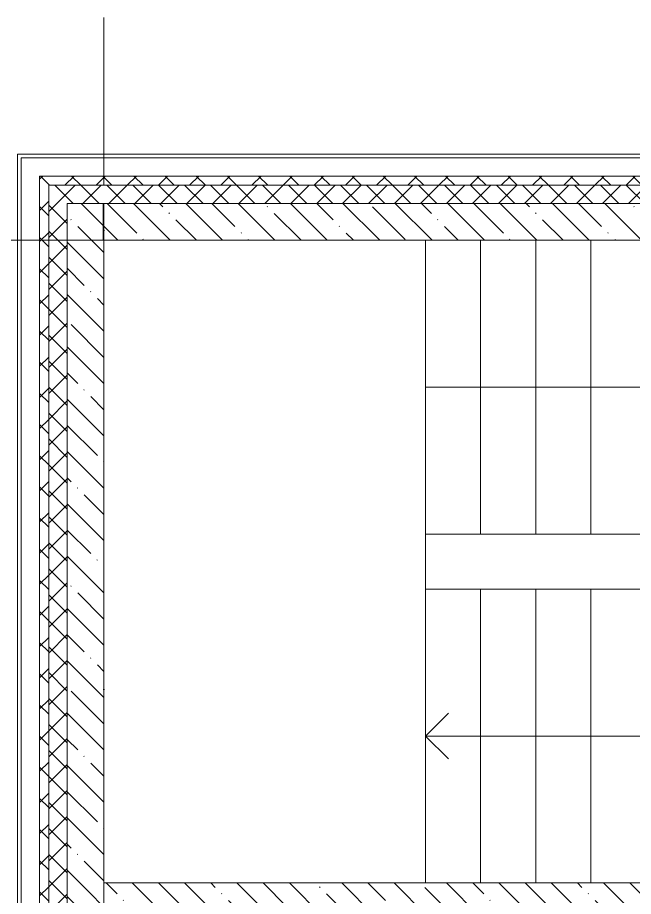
# Model space of a CAD drawing. Header units: millimetres. Extents: x -592259 to 288321, y -552984 to 293768.
# Drawn here: x -3658 to -306, y -204440 to -199653 of the extents above; entities that cross this region are included whole.
import ezdxf

# ---------------------------------------------------------------- set-up
doc = ezdxf.new("R2010")
doc.units = ezdxf.units.MM
doc.linetypes.add('ADSK_Линия сетки', pattern=[2500, 2000, -250, 0, -250])
for name, color, linetype, lineweight in [('A-WALL-____-MCUT', 250, 'Continuous', 13), ('A-WALL-____-PATT', 250, 'Continuous', 13), ('A-WALL-FNSH-MCUT', 250, 'Continuous', 13), ('S-GRID-____-OTLN', 250, 'Continuous', 9), ('S-STRS-____-OTLN', 250, 'Continuous', 5)]:
    doc.layers.add(name, color=color, linetype=linetype, lineweight=lineweight)
pattern_1 = [(135, (-3188.22, -259241.39), (-84.85281, -84.85281), []), (225, (-3188.22, -259241.39), (84.85281, -84.85281), [])]
pattern_2 = [(45, (-3188.22, -259241.39), (-70.71068, 70.71068), []), (135, (-3188.22, -259241.39), (-70.71068, -70.71068), [])]
pattern_3 = [(135, (-3188.22, -259241.39), (-142.5612, -142.5612), []), (135, (-3045.66, -259241.39), (-142.5612, -142.5612), [252.016, -50.403, 3.353, -47.05])]

msp = doc.modelspace()

# ---------------------------------------------------------------- hatches: boundary and pattern name
at = {"layer": 'A-WALL-____-PATT', "lineweight": 15, "true_color": 0x000000}
h = msp.add_hatch(dxfattribs=at)
h.set_pattern_fill('FP_16', color=18, style=0, pattern_type=2)
h.set_pattern_definition(pattern_1)
h.paths.add_polyline_path([(59832.0058, -200566.3892), (66071.7763, -200566.3892), (66071.7763, -200516.3892), (59832.0058, -200516.3892)])
h.paths.add_polyline_path([(58281.5715, -200566.3892), (58632.0058, -200566.3892), (58632.0058, -200516.3892), (57981.7763, -200516.3892), (57981.7763, -200566.3892), (58109.3968, -200566.3892)])
h.paths.add_polyline_path([(56379.2388, -200566.3892), (57081.7763, -200566.3892), (57081.7763, -200516.3892), (49662.0053, -200516.3892), (49662.0053, -200566.3892), (54072.3616, -200566.3892)])
h.paths.add_polyline_path([(47762.0053, -200566.3892), (48412.0053, -200566.3892), (48412.0053, -200516.3892), (47762.0053, -200516.3892)])
h.paths.add_polyline_path([(46461.7544, -200566.3892), (46862.0053, -200566.3892), (46862.0053, -200516.3892), (45362.0053, -200516.3892), (45362.0053, -200566.3892), (46361.3368, -200566.3892)])
h.paths.add_polyline_path([(42537.9752, -200566.3892), (42562.0053, -200566.3892), (42562.0053, -200516.3892), (41012.0053, -200516.3892), (41012.0053, -200566.3892), (42161.7544, -200566.3892)])
h.paths.add_polyline_path([(37361.5805, -200566.3892), (38212.0053, -200566.3892), (38212.0053, -200516.3892), (36662.0053, -200516.3892), (36662.0053, -200566.3892)])
h.paths.add_polyline_path([(33310.4662, -200566.3892), (33861.7763, -200566.3892), (33861.7763, -200516.3892), (32312.0053, -200516.3892), (32312.0053, -200566.3892), (33161.7544, -200566.3892)])
h.paths.add_polyline_path([(34761.7763, -200566.3892), (35412.0053, -200566.3892), (35412.0053, -200516.3892), (34761.7763, -200516.3892)])
h.paths.add_polyline_path([(28696.7116, -200566.3892), (29512.0053, -200566.3892), (29512.0053, -200516.3892), (27961.7763, -200516.3892), (27961.7763, -200566.3892), (28636.7763, -200566.3892)])
h.paths.add_polyline_path([(23686.7763, -200566.3892), (25161.7763, -200566.3892), (25161.7763, -200516.3892), (20706.7763, -200516.3892), (20706.7763, -200566.3892), (21936.7763, -200566.3892)])
h.paths.add_polyline_path([(19456.7763, -200566.3892), (19456.7763, -200516.3892), (18716.7544, -200516.3892), (18716.7544, -200566.3892), (18892.4832, -200566.3892)])
h.paths.add_polyline_path([(11395.1321, -200566.3892), (17816.7544, -200566.3892), (17816.7544, -200516.3892), (9561.7544, -200516.3892), (9561.7544, -200566.3892), (10818.4128, -200566.3892)])
h.paths.add_polyline_path([(6661.7983, -200566.3892), (6761.7544, -200566.3892), (6761.7544, -200516.3892), (5561.7544, -200516.3892), (5561.7544, -200566.3892), (6541.7983, -200566.3892)])
h.paths.add_polyline_path([(2486.8039, -200566.3892), (4361.7544, -200566.3892), (4361.7544, -200516.3892), (-3538.2456, -200516.3892), (-3538.2456, -200566.3892), (2461.8039, -200566.3892)])
h = msp.add_hatch(dxfattribs=at)
h.set_pattern_fill('FP_16', color=18, style=0, pattern_type=2)
h.set_pattern_definition(pattern_1)
h.paths.add_polyline_path([(-3537.0726, -216016.3886), (-3488.2456, -216016.3886), (-3488.2456, -207391.3892), (-3538.2456, -207391.3892), (-3538.2456, -216016.3886)])
h.paths.add_polyline_path([(-3488.2456, -204991.3892), (-3488.2456, -200566.3892), (-3538.2456, -200566.3892), (-3538.2456, -204991.3892), (-3505.7641, -204991.3892)])
h = msp.add_hatch(dxfattribs=at)
h.set_pattern_fill('FP_17', color=18, style=0, pattern_type=2)
h.set_pattern_definition(pattern_2)
h.paths.add_polyline_path([(17162.3253, -200666.3892), (17816.7544, -200666.3283), (17816.7544, -200566.3892), (9561.7544, -200566.3892), (9561.7544, -200666.3892), (14855.448, -200666.3892)])
h.paths.add_polyline_path([(63299.8706, -200666.3892), (66001.7763, -200666.3283), (66001.7763, -200599.7225), (66071.7763, -200566.3892), (59832.0058, -200566.3892), (59832.0058, -200666.3892), (60561.7544, -200666.3892)])
h.paths.add_polyline_path([(58632.0058, -200666.3892), (58632.0058, -200566.3892), (57981.7763, -200566.3892), (57981.7763, -200666.3892), (58109.3968, -200666.3892)])
h.paths.add_polyline_path([(50291.7763, -200666.3892), (57081.7763, -200666.3283), (57081.7763, -200566.3892), (49662.0053, -200566.3892), (49662.0053, -200666.3892)])
h.paths.add_polyline_path([(46862.0053, -200666.3892), (46862.0053, -200566.3892), (45362.0053, -200566.3892), (45362.0053, -200666.3892), (46861.7544, -200666.388)])
h.paths.add_polyline_path([(48412.0053, -200666.3892), (48412.0053, -200566.3892), (47762.0053, -200566.3892), (47762.0053, -200666.3892)])
h.paths.add_polyline_path([(42562.0053, -200666.3892), (42562.0053, -200566.3892), (41012.0053, -200566.3892), (41012.0053, -200666.3892), (42561.7544, -200666.388)])
h.paths.add_polyline_path([(37561.5805, -200666.3892), (38212.0053, -200666.3283), (38212.0053, -200566.3892), (36662.0053, -200566.3892), (36662.0053, -200666.3892), (37475.0852, -200666.3892)])
h.paths.add_polyline_path([(33861.7763, -200666.3892), (33861.7763, -200566.3892), (32312.0053, -200566.3892), (32312.0053, -200666.3892), (33310.4662, -200666.3892)])
h.paths.add_polyline_path([(35412.0053, -200666.3892), (35412.0053, -200566.3892), (34761.7763, -200566.3892), (34761.7763, -200666.3892)])
h.paths.add_polyline_path([(29446.7763, -200666.3892), (29512.0053, -200666.3283), (29512.0053, -200566.3892), (27961.7763, -200566.3892), (27961.7763, -200666.3892), (28696.7116, -200666.3892)])
h.paths.add_polyline_path([(23886.7763, -200666.3892), (25161.7763, -200666.3283), (25161.7763, -200566.3892), (20706.7763, -200566.3892), (20706.7763, -200666.3892), (23886.7577, -200666.3886)])
h.paths.add_polyline_path([(18716.7544, -200666.3892), (19456.7763, -200666.3283), (19456.7763, -200566.3892), (18716.7544, -200566.3892), (18716.7544, -200666.3283)])
h.paths.add_polyline_path([(6761.7544, -200666.3892), (6761.7544, -200566.3892), (5561.7544, -200566.3892), (5561.7544, -200666.3892), (6661.7983, -200666.3892)])
h.paths.add_polyline_path([(2461.8039, -200666.3892), (4361.7544, -200666.3892), (4361.7544, -200566.3892), (-3488.2456, -200566.3892), (-3488.2456, -200666.3892), (-1292.6929, -200666.3892)])
h = msp.add_hatch(dxfattribs=at)
h.set_pattern_fill('FP_17', color=18, style=0, pattern_type=2)
h.set_pattern_definition(pattern_2)
h.paths.add_polyline_path([(-3488.2456, -215916.3886), (-3388.2456, -215916.3886), (-3388.2456, -207391.3892), (-3488.2456, -207391.3892), (-3488.2456, -215616.3886)])
h.paths.add_polyline_path([(-3488.2456, -204991.3892), (-3388.2456, -204991.3892), (-3388.2456, -200666.3892), (-3488.2456, -200666.3892), (-3488.2456, -204985.5153)])
h = msp.add_hatch(dxfattribs=at)
h.set_pattern_fill('FP_24', color=18, style=0, pattern_type=2)
h.set_pattern_definition(pattern_3)
h.paths.add_polyline_path([(-3188.1847, -204366.3886), (-3188.1847, -200866.3892), (-3193.2237, -200866.3892), (-3193.2237, -200666.3892), (-3388.1847, -200666.3892), (-3388.1847, -204366.3886)])
h = msp.add_hatch(dxfattribs=at)
h.set_pattern_fill('FP_24', color=18, style=0, pattern_type=2)
h.set_pattern_definition(pattern_3)
h.paths.add_polyline_path([(-1438.1961, -200866.3892), (4361.7544, -200866.3892), (4361.7544, -200666.3892), (-3193.2237, -200666.3892), (-3193.2237, -200866.3892), (-3188.1847, -200866.3892)])
h.paths.add_polyline_path([(5627.9389, -200866.3892), (5711.7763, -200866.3892), (5711.7763, -200666.3892), (5561.7544, -200666.3892), (5561.7544, -200866.3892)])
h = msp.add_hatch(dxfattribs=at)
h.set_pattern_fill('FP_24', color=18, style=0, pattern_type=2)
h.set_pattern_definition(pattern_3)
h.paths.add_polyline_path([(2167.623, -204566.3886), (3871.7763, -204566.3886), (3871.7763, -204366.3886), (-3388.1847, -204366.3886), (-3388.1847, -204566.3886), (1014.1844, -204566.3886)])
h.paths.add_polyline_path([(5700.9655, -204566.3886), (5711.7763, -204566.3886), (5711.7763, -204366.3886), (5511.7763, -204366.3886), (5511.7763, -204566.3886), (5627.9389, -204566.3886)])

# ---------------------------------------------------------------- linework, layer by layer
at = {"layer": 'A-WALL-____-MCUT', "color": 18, "lineweight": 15, "true_color": 0x000000}
for p, q in [((4361.7544, -200416.3892), (-3638.2456, -200416.3892)), ((-3638.2456, -200416.3892), (-3638.2456, -204991.3892)), ((4361.7544, -200516.3892), (-3538.2456, -200516.3892)), ((-3538.2456, -200516.3892), (-3538.2456, -204991.3892)), ((4361.7544, -200566.3892), (-3488.2456, -200566.3892)), ((-3488.2456, -200566.3892), (-3488.2456, -204991.3892)), ((-3388.2456, -200666.3892), (-3193.2237, -200666.3892)), ((-3388.2456, -204366.3886), (-3388.2456, -200666.3892)), ((-3188.1847, -200666.3886), (-3388.1847, -200666.3886)), ((-3388.1847, -200666.3886), (-3388.1847, -204566.3886)), ((-3193.2237, -200666.3892), (-3193.2237, -200866.3892)), ((4361.7544, -200666.3892), (-3193.2237, -200666.3892)), ((-3188.1847, -204366.3886), (-3188.1847, -200666.3886)), ((-3193.2237, -200866.3892), (4361.7544, -200866.3892)), ((-3388.2456, -204566.3892), (-3388.2456, -204366.3886)), ((3841.7763, -204366.3886), (-3188.1847, -204366.3886))]:
    msp.add_line(p, q, dxfattribs=at)
at = {"layer": 'A-WALL-FNSH-MCUT', "lineweight": 15}
for p, q in [((4361.7544, -200396.3892), (-3658.2456, -200396.3892)), ((-3658.2456, -200396.3892), (-3658.2456, -204991.3892))]:
    msp.add_line(p, q, dxfattribs=at)
at = {"layer": 'S-GRID-____-OTLN', "color": 18, "linetype": 'ADSK_Линия сетки', "true_color": 0x000000}
for p, q in [((-3188.2237, -220563.733), (-3188.2237, -199653.1503)), ((-6757.7749, -200866.3886), (70471.963, -200866.3886))]:
    msp.add_line(p, q, dxfattribs=at)
at = {"layer": 'S-STRS-____-OTLN', "color": 18, "true_color": 0x000000}
for p, q in [((-1438.1961, -200866.3892), (-1438.1961, -202466.3892)), ((-1438.1961, -200866.3892), (-1438.1961, -202466.3892)), ((-1138.1961, -200866.3892), (-1138.1961, -202466.3892)), ((-1138.1961, -200866.3892), (-1138.1961, -202466.3892)), ((-838.1961, -200866.3892), (-838.1961, -202466.3892)), ((-838.1961, -200866.3892), (-838.1961, -202466.3892)), ((-538.1961, -200866.3892), (-538.1961, -202466.3892)), ((-538.1961, -200866.3892), (-538.1961, -202466.3892)), ((-1438.1961, -202641.4106), (-1438.1961, -202466.3892)), ((-1438.1961, -202466.3892), (-1138.1961, -202466.3892)), ((-1138.1961, -202466.3892), (-838.1961, -202466.3892)), ((-838.1961, -202466.3892), (-538.1961, -202466.3892)), ((-538.1961, -202466.3892), (-238.1961, -202466.3892)), ((-1438.1961, -202726.4106), (-1438.1961, -202641.4106)), ((-1438.1961, -202766.3886), (-1438.1961, -202726.4106)), ((-1438.1961, -204366.3886), (-1438.1961, -202766.3886)), ((-1138.1961, -202766.3886), (-1438.1961, -202766.3886)), ((-1438.1961, -204366.3886), (-1438.1961, -202766.3886)), ((-838.1961, -202766.3886), (-1138.1961, -202766.3886)), ((-1138.1961, -204366.3886), (-1138.1961, -202766.3886)), ((-1138.1961, -204366.3886), (-1138.1961, -202766.3886)), ((-538.1961, -202766.3886), (-838.1961, -202766.3886)), ((-838.1961, -204366.3886), (-838.1961, -202766.3886)), ((-838.1961, -204366.3886), (-838.1961, -202766.3886)), ((-238.1961, -202766.3886), (-538.1961, -202766.3886)), ((-538.1961, -204366.3886), (-538.1961, -202766.3886)), ((-538.1961, -204366.3886), (-538.1961, -202766.3886))]:
    msp.add_line(p, q, dxfattribs=at)
at = {"layer": 'S-STRS-____-OTLN', "color": 18, "lineweight": 9, "true_color": 0x000000}
for p, q in [((-1438.1961, -201666.3892), (-1138.1961, -201666.3892)), ((-1138.1961, -201666.3892), (-838.1961, -201666.3892)), ((-838.1961, -201666.3892), (-538.1961, -201666.3892)), ((-538.1961, -201666.3892), (-238.1961, -201666.3892)), ((-1438.1961, -203566.3886), (-1313.1961, -203441.3886)), ((-1138.1961, -203566.3886), (-1438.1961, -203566.3886)), ((-1438.1961, -203566.3886), (-1313.1961, -203691.3886)), ((-838.1961, -203566.3886), (-1138.1961, -203566.3886)), ((-538.1961, -203566.3886), (-838.1961, -203566.3886)), ((-238.1961, -203566.3886), (-538.1961, -203566.3886))]:
    msp.add_line(p, q, dxfattribs=at)

doc.saveas('drawing.dxf')
